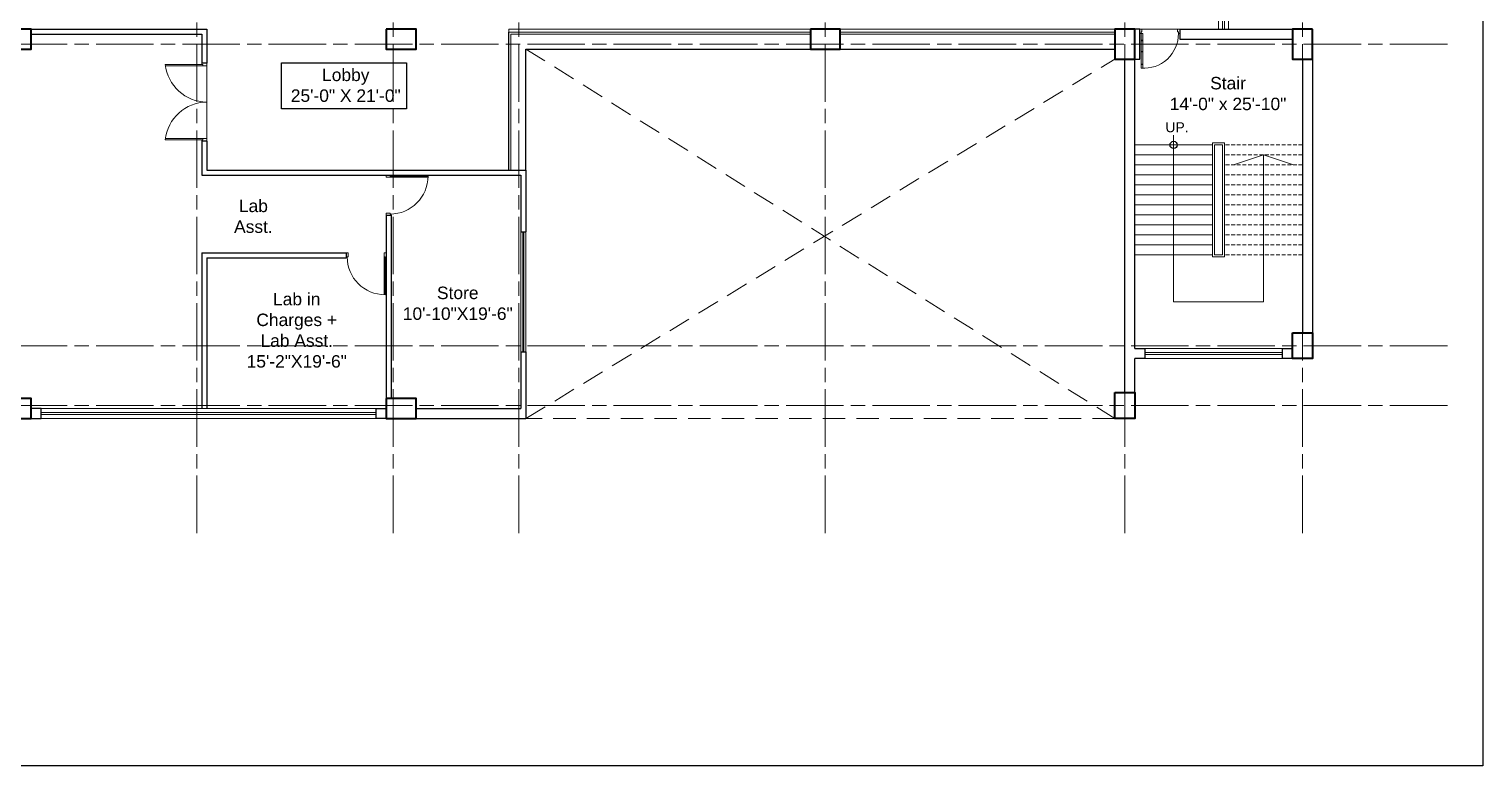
# Model space of a CAD drawing. Header units: inches. Extents: x -12 to 20935469, y -1604 to 24729220.
# Drawn here: x 20932581 to 20934038, y 24707850 to 24708587 of the extents above; entities that cross this region are included whole.
import ezdxf

# ---------------------------------------------------------------- set-up
doc = ezdxf.new("R2010")
doc.units = ezdxf.units.IN
doc.header["$LTSCALE"] = 0.03
doc.header["$MEASUREMENT"] = 0
doc.linetypes.add('ACAD_ISO08W100', pattern=[36, 24, -3, 6, -3])
doc.linetypes.add('DASHED2', pattern=[0.375, 0.25, -0.125])
for name, color, linetype, lineweight in [('column', 1, 'Continuous', 40), ('Door', 7, 'Continuous', 18), ('Dot', 253, 'Continuous', 0), ('Gas', 21, 'Continuous', 5), ('Grid Line', 252, 'Continuous', 18), ('Hatch', 253, 'Continuous', 15), ('Main Wall', 7, 'Continuous', 30), ('RAIL', 23, 'Continuous', 13), ('STAIR', 46, 'Continuous', 15), ('wind.', 150, 'Continuous', 20)]:
    doc.layers.add(name, color=color, linetype=linetype, lineweight=lineweight)
doc.layers.add('TEXT', color=7, linetype='Continuous')
doc.styles.add('2', font='swisscl.ttf')

# ---------------------------------------------------------------- blocks, each defined once
blk = doc.blocks.new('fff')
at = {"layer": 'Grid Line', "color": 252, "linetype": 'ACAD_ISO08W100', "lineweight": 9, "ltscale": 80, "true_color": 0x939598}
for p, q in [((20831844.3, 24723521.1), (20831844.3, 24724698.8)), ((20832040.8, 24723521.1), (20832040.8, 24724698.8)), ((20832166.8, 24723521.1), (20832166.8, 24724698.8)), ((20832473.8, 24723521.1), (20832473.8, 24724698.8)), ((20832773.8, 24723521.1), (20832773.8, 24724698.8)), ((20832951.8, 24723521.1), (20832951.8, 24724698.8)), ((20833096.9, 24724010.7), (20830726.1, 24724010.7)), ((20833096.9, 24723708.7), (20830726.1, 24723708.7)), ((20833096.9, 24723648.8), (20830726.1, 24723648.8))]:
    blk.add_line(p, q, dxfattribs=at)
blk = doc.blocks.new('Door_45')
at = {"layer": 'Door'}
for p, q in [((1.5, 5), (1.5, 44)), ((1.5, 40), (2.2, 40)), ((2.2, 40), (2.2, 39.5)), ((2.2, 39.5), (2.7, 39.5)), ((2.7, 39.5), (2.7, 40)), ((2.7, 40), (3.5, 40)), ((3.5, 44), (3.5, 5)), ((1.5, 25.8), (2.2, 25.8)), ((2.2, 25.8), (2.2, 25.3)), ((2.2, 25.3), (2.7, 25.3)), ((2.7, 25.8), (3.5, 25.8)), ((2.7, 25.3), (2.7, 25.8)), ((0, 0), (0, 5)), ((0, 5), (1.5, 5)), ((1.5, 12.6), (2.2, 12.6)), ((3.5, 5), (1.5, 5)), ((1.5, 5), (1.5, 3)), ((1.5, 3), (2.5, 3)), ((2.2, 12.6), (2.2, 13.1)), ((2.2, 13.1), (2.7, 13.1)), ((2.5, 3), (2.5, 0)), ((2.7, 13.1), (2.7, 12.6)), ((2.7, 12.6), (3.5, 12.6)), ((42.5, 3), (42.5, 0)), ((43.5, 3), (42.5, 3)), ((45, 5), (43.5, 5)), ((43.5, 5), (43.5, 3)), ((45, 0), (45, 5)), ((2.5, 0), (0, 0)), ((42.5, 0), (45, 0))]:
    blk.add_line(p, q, dxfattribs=at)
blk.add_arc((4.7, 5.3), 38.8, 359.6233, 94.6685, dxfattribs=at)
blk = doc.blocks.new('$D40')
at = {"layer": 'Door'}
for p, q in [((1, 4), (1, 42)), ((2, 0), (2, 42)), ((1, 5), (0, 5)), ((2, 0), (0, 0)), ((2, 4), (1, 4)), ((39, 4), (38, 4)), ((38, 4), (38, 0)), ((40, 0), (38, 0)), ((40, 5), (39, 5)), ((39, 5), (39, 4))]:
    blk.add_line(p, q, dxfattribs=at)
blk.add_arc((1, 4), 38, 0, 90, dxfattribs=at)

msp = doc.modelspace()

# ---------------------------------------------------------------- linework, layer by layer
for p, q in [((20933061.9, 24708446.5), (20933061.9, 24708584.5)), ((20933078.9, 24708446.3), (20933078.9, 24708567.5)), ((20933078.9, 24708567.5), (20933363.8, 24708567.5)), ((20933393.8, 24708567.5), (20933668.8, 24708567.5))]:
    msp.add_line(p, q)
msp.add_lwpolyline([(20932833.9, 24708553.7), (20932959.4, 24708553.7), (20932959.4, 24708507.5), (20932833.9, 24708507.5)], close=True)
msp.add_circle((20933727.7, 24708471.5), 3.61)
at = {"layer": 'column', "lineweight": 40, "ltscale": 20}
for points in [[(20932553.3, 24708587.5), (20932553.3, 24708567.5), (20932583.3, 24708567.5), (20932583.3, 24708587.5)], [(20932938.8, 24708587.5), (20932938.8, 24708567.5), (20932968.8, 24708567.5), (20932968.8, 24708587.5)], [(20932938.8, 24708587.5), (20932938.8, 24708567.5), (20932968.8, 24708567.5), (20932968.8, 24708587.5)], [(20933363.8, 24708587.5), (20933363.8, 24708567.5), (20933393.8, 24708567.5), (20933393.8, 24708587.5)], [(20933688.8, 24708587.5), (20933668.8, 24708587.5), (20933668.8, 24708557.5), (20933688.8, 24708557.5)], [(20933866.8, 24708587.5), (20933846.8, 24708587.5), (20933846.8, 24708557.5), (20933866.8, 24708557.5)], [(20933846.8, 24708283.5), (20933866.8, 24708283.5), (20933866.8, 24708257.5), (20933846.8, 24708257.5)], [(20932553.3, 24708217.5), (20932553.3, 24708197.5), (20932583.3, 24708197.5), (20932583.3, 24708217.5)], [(20932938.8, 24708217.5), (20932938.8, 24708197.5), (20932968.8, 24708197.5), (20932968.8, 24708217.5)], [(20933668.8, 24708223.5), (20933688.8, 24708223.5), (20933688.8, 24708197.5), (20933668.8, 24708197.5)]]:
    msp.add_lwpolyline(points, close=True, dxfattribs=at)
at = {"layer": 'Defpoints'}
msp.add_lwpolyline([(20931598.7, 24709308.2), (20934037.5, 24709308.2), (20934037.5, 24707849.7), (20931598.7, 24707849.7)], close=True, dxfattribs=at)
at = {"layer": 'Door'}
for p, q in [((20932755.4, 24708552.1), (20932717.5, 24708552.1)), ((20932754.1, 24708552.1), (20932754.1, 24708553.4)), ((20932755.4, 24708550.8), (20932755.4, 24708552.1)), ((20932759.1, 24708550.8), (20932759.1, 24708553.4)), ((20932759.1, 24708550.8), (20932717.6, 24708550.8)), ((20932755.4, 24708476.7), (20932717.5, 24708476.7)), ((20932759.1, 24708478), (20932717.6, 24708478)), ((20932754.1, 24708476.7), (20932754.1, 24708475.4)), ((20932755.4, 24708478), (20932755.4, 24708476.7)), ((20932759.1, 24708478), (20932759.1, 24708475.4))]:
    msp.add_line(p, q, dxfattribs=at)
for centre, start, end in [((20932759.6, 24708556.7), 186.2217, 269.4094), ((20932759.6, 24708472.1), 90.5906, 173.7783)]:
    msp.add_arc(centre, 42.3, start, end, dxfattribs=at)
at = {"layer": 'Dot', "color": 0, "linetype": 'DASHED2', "lineweight": 20, "ltscale": 3000}
for p, q in [((20933078.9, 24708567.5), (20933668.8, 24708197.5)), ((20933078.9, 24708197.5), (20933668.8, 24708557.5)), ((20933668.8, 24708197.5), (20933078.9, 24708197.5))]:
    msp.add_line(p, q, dxfattribs=at)
at = {"layer": 'Gas', "color": 0, "lineweight": 5}
for points in [[(20933766.7, 24708473.5), (20933778.7, 24708473.5), (20933778.7, 24708359.5), (20933766.7, 24708359.5)], [(20933768.7, 24708471.5), (20933776.7, 24708471.5), (20933776.7, 24708361.5), (20933768.7, 24708361.5)]]:
    msp.add_lwpolyline(points, close=True, dxfattribs=at)
at = {"layer": 'Hatch', "lineweight": 5}
msp.add_lwpolyline([(20931937.3, 24708587.5), (20931937.3, 24708707.8), (20932759.1, 24708707.5), (20932759.1, 24709022.4), (20932938.8, 24709022.5), (20932938.8, 24708707.5), (20933772.7, 24708707.5), (20933772.7, 24708587.5), (20933061.9, 24708587.5), (20933061.9, 24708446.3), (20932759.1, 24708446.3), (20932759.1, 24708587.5)], close=True, dxfattribs=at)
at = {"layer": 'Main Wall', "lineweight": 30}
for p, q in [((20932583.3, 24708587.5), (20932759.1, 24708587.5)), ((20932583.3, 24708582.5), (20932754.1, 24708582.5)), ((20932754.1, 24708582.5), (20932754.1, 24708553.4)), ((20932759.1, 24708587.5), (20932759.1, 24708553.4)), ((20933678.8, 24708587.5), (20933688.8, 24708587.5)), ((20933693.8, 24708587.5), (20933688.8, 24708587.5)), ((20933693.8, 24708557.5), (20933693.8, 24708587.5)), ((20933733.8, 24708587.5), (20933846.8, 24708587.5)), ((20933733.8, 24708587.5), (20933733.8, 24708577.5)), ((20933733.8, 24708577.5), (20933846.8, 24708577.5)), ((20932759.1, 24708553.4), (20932754.1, 24708553.4)), ((20933678.8, 24708223.5), (20933678.8, 24708557.5)), ((20933688.8, 24708267.6), (20933688.8, 24708557.5)), ((20933688.8, 24708557.5), (20933693.8, 24708557.5)), ((20933856.8, 24708557.5), (20933856.8, 24708283.5)), ((20933866.8, 24708557.5), (20933866.8, 24708283.5)), ((20932754.1, 24708475.4), (20932754.1, 24708441.3)), ((20932759.1, 24708475.4), (20932754.1, 24708475.4)), ((20932759.1, 24708475.4), (20932759.1, 24708446.3)), ((20932754.1, 24708441.3), (20933073.9, 24708441.3)), ((20932759.1, 24708446.3), (20933078.9, 24708446.3)), ((20933073.9, 24708441.3), (20933073.9, 24708384.4)), ((20933078.9, 24708446.3), (20933078.9, 24708384.4)), ((20932938.8, 24708401.3), (20932943.8, 24708401.3)), ((20932938.8, 24708401.3), (20932938.8, 24708217.5)), ((20932943.8, 24708401.3), (20932943.8, 24708217.5)), ((20933073.9, 24708384.4), (20933078.9, 24708384.4)), ((20932754.1, 24708363.5), (20932754.1, 24708207.5)), ((20932754.1, 24708363.5), (20932898.8, 24708363.5)), ((20932898.8, 24708363.5), (20932898.8, 24708358.5)), ((20932759.1, 24708358.5), (20932759.1, 24708207.5)), ((20932759.1, 24708358.5), (20932898.8, 24708358.5)), ((20933073.9, 24708264.4), (20933073.9, 24708207.5)), ((20933073.9, 24708264.4), (20933078.9, 24708264.4)), ((20933078.9, 24708264.4), (20933078.9, 24708197.5)), ((20933698.8, 24708267.6), (20933698.8, 24708257.6)), ((20933688.8, 24708223.5), (20933688.8, 24708257.6)), ((20932968.8, 24708207.5), (20933073.9, 24708207.5)), ((20932968.8, 24708197.5), (20933078.9, 24708197.5))]:
    msp.add_line(p, q, dxfattribs=at)
for points in [[(20933688.8, 24708267.6), (20933698.8, 24708267.6)], [(20933846.7, 24708257.6), (20933836.7, 24708257.6), (20933836.7, 24708267.6), (20933846.7, 24708267.6)], [(20933698.8, 24708257.6), (20933688.8, 24708257.6)], [(20932583.3, 24708197.5), (20932593.3, 24708197.5), (20932593.3, 24708207.5), (20932583.3, 24708207.5)], [(20932938.8, 24708197.5), (20932928.8, 24708197.5), (20932928.8, 24708207.5), (20932938.8, 24708207.5)]]:
    msp.add_lwpolyline(points, dxfattribs=at)
at = {"layer": 'RAIL', "lineweight": 9}
for p, q in [((20933727.7, 24708481.2), (20933727.7, 24708314.5)), ((20933688.7, 24708451.5), (20933766.7, 24708451.5)), ((20933787.7, 24708451.5), (20933817.7, 24708461.5)), ((20933817.7, 24708314.5), (20933817.7, 24708461.5)), ((20933817.7, 24708461.5), (20933847.7, 24708451.5)), ((20933727.7, 24708314.5), (20933817.7, 24708314.5))]:
    msp.add_line(p, q, dxfattribs=at)
at = {"layer": 'STAIR', "color": 32, "lineweight": 5}
for p, q in [((20933766.7, 24708471.5), (20933688.7, 24708471.5)), ((20933766.7, 24708461.5), (20933688.7, 24708461.5)), ((20933748.7, 24708451.5), (20933688.7, 24708451.5)), ((20933766.7, 24708441.5), (20933688.7, 24708441.5)), ((20933766.7, 24708431.5), (20933688.7, 24708431.5)), ((20933766.7, 24708421.5), (20933688.7, 24708421.5)), ((20933766.7, 24708411.5), (20933688.7, 24708411.5)), ((20933766.7, 24708401.5), (20933688.7, 24708401.5)), ((20933766.7, 24708391.5), (20933688.7, 24708391.5)), ((20933766.7, 24708381.5), (20933688.7, 24708381.5)), ((20933766.7, 24708371.5), (20933688.7, 24708371.5)), ((20933766.7, 24708361.5), (20933688.7, 24708361.5))]:
    msp.add_line(p, q, dxfattribs=at)
at = {"layer": 'STAIR', "color": 32, "linetype": 'DASHED2', "lineweight": 5, "ltscale": 500}
for p, q in [((20933856.7, 24708471.5), (20933778.7, 24708471.5)), ((20933856.7, 24708461.5), (20933778.7, 24708461.5)), ((20933856.7, 24708451.5), (20933778.7, 24708451.5)), ((20933856.7, 24708441.5), (20933778.7, 24708441.5)), ((20933856.7, 24708431.5), (20933778.7, 24708431.5)), ((20933856.7, 24708421.5), (20933778.7, 24708421.5)), ((20933856.7, 24708411.5), (20933778.7, 24708411.5)), ((20933856.7, 24708401.5), (20933778.7, 24708401.5)), ((20933856.7, 24708391.5), (20933778.7, 24708391.5)), ((20933856.7, 24708381.5), (20933778.7, 24708381.5)), ((20933856.7, 24708371.5), (20933778.7, 24708371.5)), ((20933856.7, 24708361.5), (20933778.7, 24708361.5))]:
    msp.add_line(p, q, dxfattribs=at)
at = {"layer": 'wind.', "lineweight": 5}
for p, q in [((20933772.8, 24708587.5), (20933772.8, 24708707.6)), ((20933776.8, 24708587.5), (20933776.8, 24708707.6)), ((20933778.8, 24708587.5), (20933778.8, 24708707.6)), ((20933782.8, 24708587.5), (20933782.8, 24708707.6)), ((20933061.9, 24708584.5), (20933363.8, 24708584.5)), ((20933063.9, 24708582.5), (20933363.8, 24708582.5)), ((20933063.9, 24708446.3), (20933063.9, 24708582.5)), ((20933393.8, 24708584.5), (20933668.8, 24708584.5)), ((20933393.8, 24708582.5), (20933668.8, 24708582.5)), ((20933073.9, 24708384.4), (20933073.9, 24708264.4)), ((20933075.9, 24708384.4), (20933075.9, 24708264.4)), ((20933076.9, 24708384.4), (20933076.9, 24708264.4)), ((20933078.9, 24708384.4), (20933078.9, 24708264.4)), ((20933836.7, 24708267.6), (20933698.8, 24708267.6)), ((20933836.7, 24708263.6), (20933698.8, 24708263.6)), ((20933836.7, 24708261.6), (20933698.8, 24708261.6)), ((20933836.7, 24708257.6), (20933698.8, 24708257.6)), ((20932928.8, 24708207.5), (20932593.3, 24708207.5)), ((20932928.8, 24708203.5), (20932593.3, 24708203.5)), ((20932928.8, 24708201.5), (20932593.3, 24708201.5)), ((20932928.8, 24708197.5), (20932593.3, 24708197.5))]:
    msp.add_line(p, q, dxfattribs=at)

# ---------------------------------------------------------------- block references
msp.add_blockref('fff', (100905, -15438.3))
at = {"layer": 'Door', "color": 250, "ltscale": 20, "xscale": -0.8888888888759539, "yscale": 0.8888888888759539, "zscale": 0.8888888888759539, "rotation": 180}
msp.add_blockref('Door_45', (20933693.8, 24708587.5), dxfattribs=at)
at = {"layer": 'Door'}
for p, rotation in [((20932938.8, 24708441.3), 270), ((20932938.8, 24708363.5), 180)]:
    msp.add_blockref('$D40', p, dxfattribs=dict(at, rotation=rotation))

# ---------------------------------------------------------------- texts
at = {"layer": 'TEXT', "color": 30, "lineweight": 5, "ltscale": 20, "attachment_point": 2, "style": '2'}
for s, width, gutter_width, insert, char_height in [('\\pxsm1,qc;{\\fArial|b0|i0|c0|p34;\\C0;Lobby\\P25\'-0" X 21\'-0" }', 146.388, 0.75, (20932898.4, 24708547.9), 12.476), ('\\pxsm1;{\\fArial|b0|i0|c0|p34;\\C0;Stair\\P14\'-0" x 25\'-10"  }', 114.807, 0.282, (20933782.2, 24708539.6), 12.476), ('{\\fArial|b0|i0|c0|p34;\\C0;UP.}', 104.76, 0.5, (20933731.1, 24708494.2), 10), ('{\\fArial|b0|i0|c0|p34;\\C0;Lab Asst. }', 49.47, 0.5, (20932805.9, 24708416.7), 12.476), ('{\\fArial|b0|i0|c0|p34;\\C0;Lab in Charges + Lab Asst. \\P15\'-2"X19\'-6"}', 104.76, 0.5, (20932849.3, 24708323.4), 12.476), ('{\\fArial|b0|i0|c0|p34;\\C0;Store\\P10\'-10"X19\'-6"}', 104.76, 0.5, (20933010.6, 24708329.6), 12.476)]:
    msp.add_mtext_dynamic_manual_height_columns(s, width=width, gutter_width=gutter_width, heights=[0], dxfattribs=dict(at, insert=insert, char_height=char_height))

doc.saveas('drawing.dxf')
